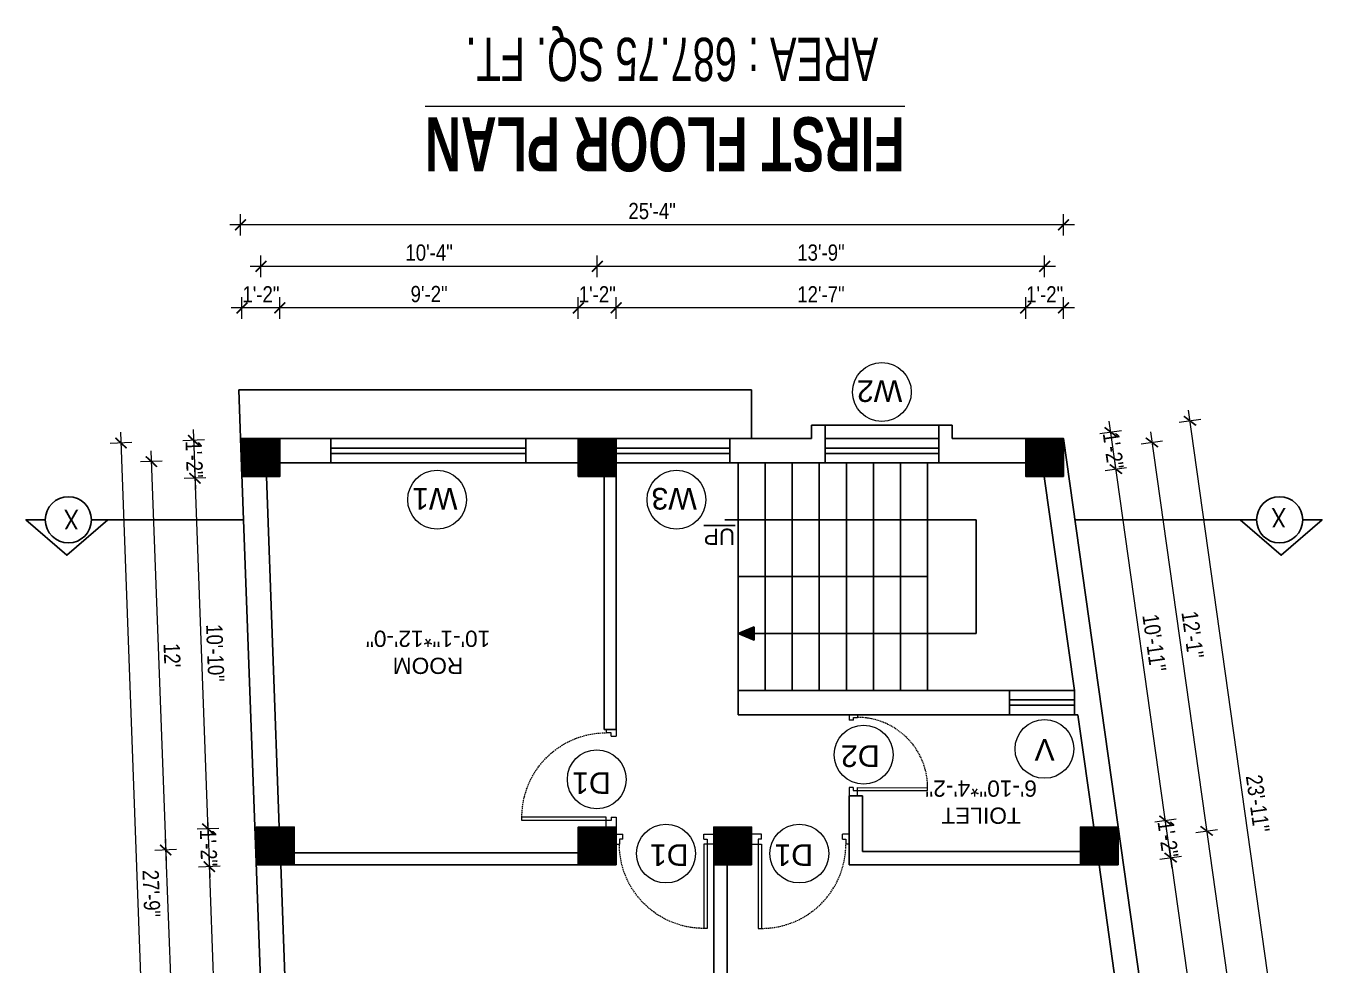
# Model space of a CAD drawing. Header units: inches. Extents: x -5142662 to -4941318, y -3361958 to -3160563.
# Drawn here: x -5005495.3 to -5005016.6, y -3261206.8 to -3260859.8 of the extents above; entities that cross this region are included whole.
import ezdxf

# ---------------------------------------------------------------- set-up
doc = ezdxf.new("R2010")
doc.units = ezdxf.units.IN
doc.header["$LTSCALE"] = 2
doc.header["$MEASUREMENT"] = 0
doc.header["$PDMODE"] = 34
doc.linetypes.add('HIDDEN', pattern=[0.375, 0.25, -0.125])
doc.layers.get('0').update_dxf_attribs({"linetype": 'CONTINUOUS'})
doc.layers.get('DEFPOINTS').update_dxf_attribs({"color": 141, "linetype": 'CONTINUOUS'})
doc.layers.add('A-Hatch', color=7, linetype='CONTINUOUS')
for name, color, linetype, lineweight in [('Annotate-Lite.w', 177, 'CONTINUOUS', 9), ('DIM 1-100', 4, 'CONTINUOUS', 13), ('Door-Window.w', 4, 'CONTINUOUS', 15), ('TEXT', 181, 'CONTINUOUS', 25), ('Text-100.w', 254, 'CONTINUOUS', 9)]:
    doc.layers.add(name, color=color, linetype=linetype, lineweight=lineweight)
doc.styles.add('ARAIL', font='ARIALN.TTF')
doc.styles.add('Arial', font='arial.ttf', dxfattribs={"width": 0.8, "height": 12})
doc.styles.add('arial.', font='arial.ttf')
doc.styles.add('gaurav', font='arial.ttf')
doc.styles.get("Standard").update_dxf_attribs({"font": 'ARIALN.TTF'})
doc.dimstyles.new('1 by 96', dxfattribs={"dimtxt": 6, "dimasz": 4, "dimexe": 4, "dimexo": 4, "dimgap": 2, "dimtad": 1, "dimdec": 0, "dimzin": 0, "dimdsep": 46, "dimlunit": 4, "dimtxsty": 'Standard', "dimblk": 'ARCHTICK', "dimcen": 0, "dimdle": 4, "dimadec": 0, "dimazin": 0, "dimtfac": 1, "dimtdec": 0, "dimtix": 1, "dimtofl": 0, "dimtmove": 1, "dimatfit": 3, "dimldrblk": 'ARCHTICK', "dimfxl": 4, "dimfxlon": 1, "dimtolj": 1, "dimtzin": 0, "dimlwd": -1, "dimlwe": -1, "dimarcsym": 0})

# ---------------------------------------------------------------- blocks, each defined once
blk = doc.blocks.new('3-0')
at = {"ltscale": 3}
for p, q in [((11063.05, 10097.68), (11065.97, 10099.9)), ((11065.25, 10097.81), (11066.71, 10098.92)), ((11065.97, 10099.9), (11066.71, 10098.92)), ((11063.05, 10097.68), (11064.53, 10095.73)), ((11065.99, 10096.84), (11064.53, 10095.73)), ((11065.99, 10096.84), (11065.25, 10097.81)), ((11085.5, 10074.13), (11110.32, 10092.96)), ((11086.24, 10073.15), (11111.05, 10091.97)), ((11111.05, 10091.97), (11110.32, 10092.96)), ((11084.04, 10073.02), (11082.57, 10071.91)), ((11082.57, 10071.91), (11084.79, 10068.98)), ((11084.04, 10073.02), (11084.78, 10072.04)), ((11084.78, 10072.04), (11086.24, 10073.15)), ((11084.79, 10068.98), (11087.72, 10071.2)), ((11086.24, 10073.15), (11085.5, 10074.13)), ((11087.72, 10071.2), (11086.24, 10073.15))]:
    blk.add_line(p, q, dxfattribs=at)
at = {"layer": 'Door-Window.w', "color": 9, "linetype": 'HIDDEN', "lineweight": 18}
blk.add_arc((11085.5, 10074.13), 31.16, 37.1906, 127.1465, dxfattribs=at)
blk = doc.blocks.new('_ArchTick')
at = {"color": 0, "linetype": 'ByBlock', "const_width": 0.15}
blk.add_lwpolyline([(-0.5, -0.5), (0.5, 0.5)], dxfattribs=at)
blk = doc.blocks.new('*D1253')
at = {"layer": 'DEFPOINTS', "color": 0, "ltscale": 0.5, "transparency": 16777216}
for p in [(-5005126.03, -3260964), (-5005126.03, -3261012.29), (-5005112.03, -3261012.29)]:
    blk.add_point(p, dxfattribs=at)
at = {"layer": 'DIM 1-100', "color": 0, "ltscale": 0.5, "transparency": 16777216}
for p, q in [((-5005108.03, -3260964), (-5005130.03, -3260964)), ((-5005126.03, -3260968), (-5005126.03, -3260960)), ((-5005112.03, -3260968), (-5005112.03, -3260960))]:
    blk.add_line(p, q, dxfattribs=at)
at = {"layer": 'DIM 1-100', "color": 0, "ltscale": 0.5, "transparency": 16777216, "xscale": 4, "yscale": 4, "zscale": 4, "rotation": 180}
blk.add_blockref('_ArchTick', (-5005126.03, -3260964), dxfattribs=at)
at = {"layer": 'DIM 1-100', "color": 0, "ltscale": 0.5, "transparency": 16777216, "xscale": 4, "yscale": 4, "zscale": 4}
blk.add_blockref('_ArchTick', (-5005112.03, -3260964), dxfattribs=at)
at = {"layer": 'DIM 1-100', "color": 0, "ltscale": 0.5, "transparency": 16777216, "insert": (-5005119.03, -3260958.99), "char_height": 6, "attachment_point": 5}
blk.add_mtext('\\A1;1\'-2"', dxfattribs=at)
blk = doc.blocks.new('*D1254')
at = {"layer": 'DEFPOINTS', "color": 0, "ltscale": 0.5, "transparency": 16777216}
for p in [(-5005277.27, -3260964), (-5005277.27, -3261012.29), (-5005126.03, -3261012.29)]:
    blk.add_point(p, dxfattribs=at)
at = {"layer": 'DIM 1-100', "color": 0, "ltscale": 0.5, "transparency": 16777216}
for p, q in [((-5005122.03, -3260964), (-5005281.27, -3260964)), ((-5005277.27, -3260968), (-5005277.27, -3260960)), ((-5005126.03, -3260968), (-5005126.03, -3260960))]:
    blk.add_line(p, q, dxfattribs=at)
at = {"layer": 'DIM 1-100', "color": 0, "ltscale": 0.5, "transparency": 16777216, "xscale": 4, "yscale": 4, "zscale": 4, "rotation": 180}
blk.add_blockref('_ArchTick', (-5005277.27, -3260964), dxfattribs=at)
at = {"layer": 'DIM 1-100', "color": 0, "ltscale": 0.5, "transparency": 16777216, "xscale": 4, "yscale": 4, "zscale": 4}
blk.add_blockref('_ArchTick', (-5005126.03, -3260964), dxfattribs=at)
at = {"layer": 'DIM 1-100', "color": 0, "ltscale": 0.5, "transparency": 16777216, "insert": (-5005201.65, -3260958.99), "char_height": 6, "attachment_point": 5}
blk.add_mtext('\\A1;12\'-7"', dxfattribs=at)
blk = doc.blocks.new('*D1255')
at = {"layer": 'DEFPOINTS', "color": 0, "ltscale": 0.5, "transparency": 16777216}
for p in [(-5005291.27, -3260964), (-5005291.27, -3261012.29), (-5005277.27, -3261012.29)]:
    blk.add_point(p, dxfattribs=at)
at = {"layer": 'DIM 1-100', "color": 0, "ltscale": 0.5, "transparency": 16777216}
for p, q in [((-5005273.27, -3260964), (-5005295.27, -3260964)), ((-5005291.27, -3260968), (-5005291.27, -3260960)), ((-5005277.27, -3260968), (-5005277.27, -3260960))]:
    blk.add_line(p, q, dxfattribs=at)
at = {"layer": 'DIM 1-100', "color": 0, "ltscale": 0.5, "transparency": 16777216, "xscale": 4, "yscale": 4, "zscale": 4, "rotation": 180}
blk.add_blockref('_ArchTick', (-5005291.27, -3260964), dxfattribs=at)
at = {"layer": 'DIM 1-100', "color": 0, "ltscale": 0.5, "transparency": 16777216, "xscale": 4, "yscale": 4, "zscale": 4}
blk.add_blockref('_ArchTick', (-5005277.27, -3260964), dxfattribs=at)
at = {"layer": 'DIM 1-100', "color": 0, "ltscale": 0.5, "transparency": 16777216, "insert": (-5005284.27, -3260958.99), "char_height": 6, "attachment_point": 5}
blk.add_mtext('\\A1;1\'-2"', dxfattribs=at)
blk = doc.blocks.new('*D1256')
at = {"layer": 'DEFPOINTS', "color": 0, "ltscale": 0.5, "transparency": 16777216}
for p in [(-5005401.5, -3260964), (-5005401.5, -3261012.29), (-5005291.27, -3261012.29)]:
    blk.add_point(p, dxfattribs=at)
at = {"layer": 'DIM 1-100', "color": 0, "ltscale": 0.5, "transparency": 16777216}
for p, q in [((-5005287.27, -3260964), (-5005405.5, -3260964)), ((-5005401.5, -3260968), (-5005401.5, -3260960)), ((-5005291.27, -3260968), (-5005291.27, -3260960))]:
    blk.add_line(p, q, dxfattribs=at)
at = {"layer": 'DIM 1-100', "color": 0, "ltscale": 0.5, "transparency": 16777216, "xscale": 4, "yscale": 4, "zscale": 4, "rotation": 180}
blk.add_blockref('_ArchTick', (-5005401.5, -3260964), dxfattribs=at)
at = {"layer": 'DIM 1-100', "color": 0, "ltscale": 0.5, "transparency": 16777216, "xscale": 4, "yscale": 4, "zscale": 4}
blk.add_blockref('_ArchTick', (-5005291.27, -3260964), dxfattribs=at)
at = {"layer": 'DIM 1-100', "color": 0, "ltscale": 0.5, "transparency": 16777216, "insert": (-5005346.38, -3260958.93), "char_height": 6, "attachment_point": 5}
blk.add_mtext('\\A1;9\'-2"', dxfattribs=at)
blk = doc.blocks.new('*D1257')
at = {"layer": 'DEFPOINTS', "color": 0, "ltscale": 0.5, "transparency": 16777216}
for p in [(-5005415.5, -3260964), (-5005415.5, -3261012.29), (-5005401.5, -3261012.29)]:
    blk.add_point(p, dxfattribs=at)
at = {"layer": 'DIM 1-100', "color": 0, "ltscale": 0.5, "transparency": 16777216}
for p, q in [((-5005397.5, -3260964), (-5005419.5, -3260964)), ((-5005415.5, -3260968), (-5005415.5, -3260960)), ((-5005401.5, -3260968), (-5005401.5, -3260960))]:
    blk.add_line(p, q, dxfattribs=at)
at = {"layer": 'DIM 1-100', "color": 0, "ltscale": 0.5, "transparency": 16777216, "xscale": 4, "yscale": 4, "zscale": 4, "rotation": 180}
blk.add_blockref('_ArchTick', (-5005415.5, -3260964), dxfattribs=at)
at = {"layer": 'DIM 1-100', "color": 0, "ltscale": 0.5, "transparency": 16777216, "xscale": 4, "yscale": 4, "zscale": 4}
blk.add_blockref('_ArchTick', (-5005401.5, -3260964), dxfattribs=at)
at = {"layer": 'DIM 1-100', "color": 0, "ltscale": 0.5, "transparency": 16777216, "insert": (-5005408.5, -3260958.99), "char_height": 6, "attachment_point": 5}
blk.add_mtext('\\A1;1\'-2"', dxfattribs=at)
blk = doc.blocks.new('*D1258')
at = {"layer": 'DEFPOINTS', "color": 0, "ltscale": 0.5, "transparency": 16777216}
for p in [(-5005091.82, -3261169.79), (-5005056.56, -3261280.08), (-5005073.96, -3261282.53)]:
    blk.add_point(p, dxfattribs=at)
at = {"layer": 'DIM 1-100', "color": 0, "ltscale": 0.5, "transparency": 16777216}
for p, q in [((-5005073.04, -3261163.11), (-5005056.01, -3261284.04)), ((-5005076.45, -3261167.63), (-5005068.52, -3261166.51)), ((-5005060.52, -3261280.64), (-5005052.6, -3261279.52))]:
    blk.add_line(p, q, dxfattribs=at)
at = {"layer": 'DIM 1-100', "color": 0, "ltscale": 0.5, "transparency": 16777216, "xscale": 4, "yscale": 4, "zscale": 4}
for p, rotation in [((-5005072.49, -3261167.07), 98.01894556998919), ((-5005056.56, -3261280.08), 278.0189455699892)]:
    blk.add_blockref('_ArchTick', p, dxfattribs=dict(at, rotation=rotation))
at = {"layer": 'DIM 1-100', "color": 0, "ltscale": 0.5, "transparency": 16777216, "insert": (-5005059.51, -3261222.87), "char_height": 6, "attachment_point": 5, "rotation": 278.0189}
blk.add_mtext('\\A1;9\'-6"', dxfattribs=at)
blk = doc.blocks.new('*D1260')
at = {"layer": 'DEFPOINTS', "color": 0, "ltscale": 0.5, "transparency": 16777216}
for p in [(-5005074.42, -3261153.34), (-5005091.82, -3261155.79), (-5005091.82, -3261169.79)]:
    blk.add_point(p, dxfattribs=at)
at = {"layer": 'DIM 1-100', "color": 0, "ltscale": 0.5, "transparency": 16777216}
for p, q in [((-5005071.93, -3261171.03), (-5005074.98, -3261149.38)), ((-5005078.38, -3261153.9), (-5005070.46, -3261152.78)), ((-5005076.45, -3261167.63), (-5005068.52, -3261166.51))]:
    blk.add_line(p, q, dxfattribs=at)
at = {"layer": 'DIM 1-100', "color": 0, "ltscale": 0.5, "transparency": 16777216, "xscale": 4, "yscale": 4, "zscale": 4}
for p, rotation in [((-5005074.42, -3261153.34), 98.01894556998919), ((-5005072.49, -3261167.07), 278.0189455699892)]:
    blk.add_blockref('_ArchTick', p, dxfattribs=dict(at, rotation=rotation))
at = {"layer": 'DIM 1-100', "color": 0, "ltscale": 0.5, "transparency": 16777216, "insert": (-5005073.45, -3261160.2), "char_height": 6, "attachment_point": 5, "rotation": 278.0189}
blk.add_mtext('\\A1;1\'-2"', dxfattribs=at)
blk = doc.blocks.new('*D1261')
at = {"layer": 'DEFPOINTS', "color": 0, "ltscale": 0.5, "transparency": 16777216}
for p in [(-5005112.03, -3261026.29), (-5005092.7, -3261023.57), (-5005091.82, -3261155.79)]:
    blk.add_point(p, dxfattribs=at)
at = {"layer": 'DIM 1-100', "color": 0, "ltscale": 0.5, "transparency": 16777216}
for p, q in [((-5005073.86, -3261157.3), (-5005093.26, -3261019.61)), ((-5005096.66, -3261024.13), (-5005088.74, -3261023.01)), ((-5005078.38, -3261153.9), (-5005070.46, -3261152.78))]:
    blk.add_line(p, q, dxfattribs=at)
at = {"layer": 'DIM 1-100', "color": 0, "ltscale": 0.5, "transparency": 16777216, "xscale": 4, "yscale": 4, "zscale": 4}
for p, rotation in [((-5005092.7, -3261023.57), 98.01894556998919), ((-5005074.42, -3261153.34), 278.0189455699892)]:
    blk.add_blockref('_ArchTick', p, dxfattribs=dict(at, rotation=rotation))
at = {"layer": 'DIM 1-100', "color": 0, "ltscale": 0.5, "transparency": 16777216, "insert": (-5005078.55, -3261087.75), "char_height": 6, "attachment_point": 5, "rotation": 278.0189}
blk.add_mtext('\\A1;10\'-11"', dxfattribs=at)
blk = doc.blocks.new('*D1262')
at = {"layer": 'DEFPOINTS', "color": 0, "ltscale": 0.5, "transparency": 16777216}
for p in [(-5005094.64, -3261009.84), (-5005112.03, -3261012.29), (-5005112.03, -3261026.29)]:
    blk.add_point(p, dxfattribs=at)
at = {"layer": 'DIM 1-100', "color": 0, "ltscale": 0.5, "transparency": 16777216}
for p, q in [((-5005092.14, -3261027.53), (-5005095.19, -3261005.88)), ((-5005098.6, -3261010.4), (-5005090.67, -3261009.28)), ((-5005096.66, -3261024.13), (-5005088.74, -3261023.01))]:
    blk.add_line(p, q, dxfattribs=at)
at = {"layer": 'DIM 1-100', "color": 0, "ltscale": 0.5, "transparency": 16777216, "xscale": 4, "yscale": 4, "zscale": 4}
for p, rotation in [((-5005094.64, -3261009.84), 98.01894556998919), ((-5005092.7, -3261023.57), 278.0189455699892)]:
    blk.add_blockref('_ArchTick', p, dxfattribs=dict(at, rotation=rotation))
at = {"layer": 'DIM 1-100', "color": 0, "ltscale": 0.5, "transparency": 16777216, "insert": (-5005093.67, -3261016.7), "char_height": 6, "attachment_point": 5, "rotation": 278.0189}
blk.add_mtext('\\A1;1\'-2"', dxfattribs=at)
blk = doc.blocks.new('*D1263')
at = {"layer": 'DEFPOINTS', "color": 0, "ltscale": 0.5, "transparency": 16777216}
for p in [(-5005119.03, -3261019.29), (-5005059.19, -3261157.21), (-5005098.82, -3261162.79)]:
    blk.add_point(p, dxfattribs=at)
at = {"layer": 'DIM 1-100', "color": 0, "ltscale": 0.5, "transparency": 16777216}
for p, q in [((-5005079.96, -3261009.75), (-5005058.63, -3261161.17)), ((-5005083.37, -3261014.27), (-5005075.44, -3261013.15)), ((-5005063.15, -3261157.77), (-5005055.23, -3261156.65))]:
    blk.add_line(p, q, dxfattribs=at)
at = {"layer": 'DIM 1-100', "color": 0, "ltscale": 0.5, "transparency": 16777216, "xscale": 4, "yscale": 4, "zscale": 4}
for p, rotation in [((-5005079.41, -3261013.71), 98.018945518764), ((-5005059.19, -3261157.21), 278.018945518764)]:
    blk.add_blockref('_ArchTick', p, dxfattribs=dict(at, rotation=rotation))
at = {"layer": 'DIM 1-100', "color": 0, "ltscale": 0.5, "transparency": 16777216, "insert": (-5005064.33, -3261084.76), "char_height": 6, "attachment_point": 5, "rotation": 278.0189}
blk.add_mtext('\\A1;12\'-1"', dxfattribs=at)
blk = doc.blocks.new('*D1264')
at = {"layer": 'DEFPOINTS', "color": 0, "ltscale": 0.5, "transparency": 16777216}
for p in [(-5005098.82, -3261162.79), (-5005041.33, -3261283.95), (-5005080.96, -3261289.53)]:
    blk.add_point(p, dxfattribs=at)
at = {"layer": 'DIM 1-100', "color": 0, "ltscale": 0.5, "transparency": 16777216}
for p, q in [((-5005059.75, -3261153.25), (-5005040.78, -3261287.91)), ((-5005063.15, -3261157.77), (-5005055.23, -3261156.65)), ((-5005045.3, -3261284.51), (-5005037.37, -3261283.39))]:
    blk.add_line(p, q, dxfattribs=at)
at = {"layer": 'DIM 1-100', "color": 0, "ltscale": 0.5, "transparency": 16777216, "xscale": 4, "yscale": 4, "zscale": 4}
for p, rotation in [((-5005059.19, -3261157.21), 98.01894556998919), ((-5005041.33, -3261283.95), 278.0189455699892)]:
    blk.add_blockref('_ArchTick', p, dxfattribs=dict(at, rotation=rotation))
at = {"layer": 'DIM 1-100', "color": 0, "ltscale": 0.5, "transparency": 16777216, "insert": (-5005045.25, -3261219.87), "char_height": 6, "attachment_point": 5, "rotation": 278.0189}
blk.add_mtext('\\A1;10\'-8"', dxfattribs=at)
blk = doc.blocks.new('*D1265')
at = {"layer": 'DEFPOINTS', "color": 0, "ltscale": 0.5, "transparency": 16777216}
for p in [(-5005065.36, -3261005.72), (-5005112.03, -3261012.29), (-5005071.99, -3261296.53)]:
    blk.add_point(p, dxfattribs=at)
at = {"layer": 'DIM 1-100', "color": 0, "ltscale": 0.5, "transparency": 16777216}
for p, q in [((-5005024.76, -3261293.92), (-5005065.92, -3261001.75)), ((-5005069.32, -3261006.27), (-5005061.4, -3261005.16)), ((-5005029.28, -3261290.52), (-5005021.36, -3261289.4))]:
    blk.add_line(p, q, dxfattribs=at)
at = {"layer": 'DIM 1-100', "color": 0, "ltscale": 0.5, "transparency": 16777216, "xscale": 4, "yscale": 4, "zscale": 4}
for p, rotation in [((-5005065.36, -3261005.72), 98.01894551889023), ((-5005025.32, -3261289.96), 278.0189455188902)]:
    blk.add_blockref('_ArchTick', p, dxfattribs=dict(at, rotation=rotation))
at = {"layer": 'DIM 1-100', "color": 0, "ltscale": 0.5, "transparency": 16777216, "insert": (-5005040.33, -3261147.13), "char_height": 6, "attachment_point": 5, "rotation": 278.0189}
blk.add_mtext('\\A1;23\'-11"', dxfattribs=at)
blk = doc.blocks.new('*D1266')
at = {"layer": 'DEFPOINTS', "color": 0, "ltscale": 0.5, "transparency": 16777216}
for p in [(-5005284.27, -3260948.66), (-5005284.27, -3261019.29), (-5005119.03, -3261019.29)]:
    blk.add_point(p, dxfattribs=at)
at = {"layer": 'DIM 1-100', "color": 0, "ltscale": 0.5, "transparency": 16777216}
for p, q in [((-5005284.27, -3260952.66), (-5005284.27, -3260944.66)), ((-5005119.03, -3260952.66), (-5005119.03, -3260944.66)), ((-5005115.03, -3260948.66), (-5005288.27, -3260948.66))]:
    blk.add_line(p, q, dxfattribs=at)
at = {"layer": 'DIM 1-100', "color": 0, "ltscale": 0.5, "transparency": 16777216, "xscale": 4, "yscale": 4, "zscale": 4, "rotation": 180}
blk.add_blockref('_ArchTick', (-5005284.27, -3260948.66), dxfattribs=at)
at = {"layer": 'DIM 1-100', "color": 0, "ltscale": 0.5, "transparency": 16777216, "xscale": 4, "yscale": 4, "zscale": 4}
blk.add_blockref('_ArchTick', (-5005119.03, -3260948.66), dxfattribs=at)
at = {"layer": 'DIM 1-100', "color": 0, "ltscale": 0.5, "transparency": 16777216, "insert": (-5005201.65, -3260943.6), "char_height": 6, "attachment_point": 5}
blk.add_mtext('\\A1;13\'-9"', dxfattribs=at)
blk = doc.blocks.new('*D1267')
at = {"layer": 'DEFPOINTS', "color": 0, "ltscale": 0.5, "transparency": 16777216}
for p in [(-5005408.5, -3260948.66), (-5005408.5, -3261019.27), (-5005284.27, -3261019.29)]:
    blk.add_point(p, dxfattribs=at)
at = {"layer": 'DIM 1-100', "color": 0, "ltscale": 0.5, "transparency": 16777216}
for p, q in [((-5005408.5, -3260952.66), (-5005408.5, -3260944.66)), ((-5005284.27, -3260952.66), (-5005284.27, -3260944.66)), ((-5005280.27, -3260948.66), (-5005412.5, -3260948.66))]:
    blk.add_line(p, q, dxfattribs=at)
at = {"layer": 'DIM 1-100', "color": 0, "ltscale": 0.5, "transparency": 16777216, "xscale": 4, "yscale": 4, "zscale": 4, "rotation": 180}
blk.add_blockref('_ArchTick', (-5005408.5, -3260948.66), dxfattribs=at)
at = {"layer": 'DIM 1-100', "color": 0, "ltscale": 0.5, "transparency": 16777216, "xscale": 4, "yscale": 4, "zscale": 4}
blk.add_blockref('_ArchTick', (-5005284.27, -3260948.66), dxfattribs=at)
at = {"layer": 'DIM 1-100', "color": 0, "ltscale": 0.5, "transparency": 16777216, "insert": (-5005346.38, -3260943.6), "char_height": 6, "attachment_point": 5}
blk.add_mtext('\\A1;10\'-4"', dxfattribs=at)
blk = doc.blocks.new('*D1268')
at = {"layer": 'DEFPOINTS', "color": 0, "ltscale": 0.5, "transparency": 16777216}
for p in [(-5005416.01, -3260933.32), (-5005416.01, -3261012.29), (-5005112.03, -3261012.29)]:
    blk.add_point(p, dxfattribs=at)
at = {"layer": 'DIM 1-100', "color": 0, "ltscale": 0.5, "transparency": 16777216}
for p, q in [((-5005416.01, -3260937.32), (-5005416.01, -3260929.32)), ((-5005112.03, -3260937.32), (-5005112.03, -3260929.32)), ((-5005108.03, -3260933.32), (-5005420.01, -3260933.32))]:
    blk.add_line(p, q, dxfattribs=at)
at = {"layer": 'DIM 1-100', "color": 0, "ltscale": 0.5, "transparency": 16777216, "xscale": 4, "yscale": 4, "zscale": 4, "rotation": 180}
blk.add_blockref('_ArchTick', (-5005416.01, -3260933.32), dxfattribs=at)
at = {"layer": 'DIM 1-100', "color": 0, "ltscale": 0.5, "transparency": 16777216, "xscale": 4, "yscale": 4, "zscale": 4}
blk.add_blockref('_ArchTick', (-5005112.03, -3260933.32), dxfattribs=at)
at = {"layer": 'DIM 1-100', "color": 0, "ltscale": 0.5, "transparency": 16777216, "insert": (-5005264.02, -3260928.26), "char_height": 6, "attachment_point": 5}
blk.add_mtext('\\A1;25\'-4"', dxfattribs=at)
blk = doc.blocks.new('*D1269')
at = {"layer": 'DEFPOINTS', "color": 0, "ltscale": 0.5, "transparency": 16777216}
for p in [(-5005416.01, -3261012.29), (-5005415.5, -3261026.29), (-5005432.87, -3261026.93)]:
    blk.add_point(p, dxfattribs=at)
at = {"layer": 'DIM 1-100', "color": 0, "ltscale": 0.5, "transparency": 16777216}
for p, q in [((-5005433.53, -3261008.93), (-5005432.72, -3261030.93)), ((-5005429.38, -3261012.78), (-5005437.38, -3261013.08)), ((-5005428.87, -3261026.78), (-5005436.86, -3261027.08))]:
    blk.add_line(p, q, dxfattribs=at)
at = {"layer": 'DIM 1-100', "color": 0, "ltscale": 0.5, "transparency": 16777216, "xscale": 4, "yscale": 4, "zscale": 4}
for p, rotation in [((-5005433.38, -3261012.93), 92.11435361987117), ((-5005432.87, -3261026.93), 272.1143536198712)]:
    blk.add_blockref('_ArchTick', p, dxfattribs=dict(at, rotation=rotation))
at = {"layer": 'DIM 1-100', "color": 0, "ltscale": 0.5, "transparency": 16777216, "insert": (-5005433.12, -3261019.93), "char_height": 6, "attachment_point": 5, "rotation": 272.1144}
blk.add_mtext('\\A1;1\'-2"', dxfattribs=at)
blk = doc.blocks.new('*D1270')
at = {"layer": 'DEFPOINTS', "color": 0, "ltscale": 0.5, "transparency": 16777216}
for p in [(-5005415.5, -3261026.29), (-5005428.08, -3261156.45), (-5005410.2, -3261155.79)]:
    blk.add_point(p, dxfattribs=at)
at = {"layer": 'DIM 1-100', "color": 0, "ltscale": 0.5, "transparency": 16777216}
for p, q in [((-5005433.01, -3261022.93), (-5005427.94, -3261160.45)), ((-5005428.87, -3261026.78), (-5005436.86, -3261027.08)), ((-5005424.09, -3261156.3), (-5005432.08, -3261156.6))]:
    blk.add_line(p, q, dxfattribs=at)
at = {"layer": 'DIM 1-100', "color": 0, "ltscale": 0.5, "transparency": 16777216, "xscale": 4, "yscale": 4, "zscale": 4}
for p, rotation in [((-5005432.87, -3261026.93), 92.11435360314157), ((-5005428.08, -3261156.45), 272.1143536031416)]:
    blk.add_blockref('_ArchTick', p, dxfattribs=dict(at, rotation=rotation))
at = {"layer": 'DIM 1-100', "color": 0, "ltscale": 0.5, "transparency": 16777216, "insert": (-5005425.41, -3261091.5), "char_height": 6, "attachment_point": 5, "rotation": 272.1144}
blk.add_mtext('\\A1;10\'-10"', dxfattribs=at)
blk = doc.blocks.new('*D1271')
at = {"layer": 'DEFPOINTS', "color": 0, "ltscale": 0.5, "transparency": 16777216}
for p in [(-5005410.2, -3261155.79), (-5005410.2, -3261169.79), (-5005427.57, -3261170.43)]:
    blk.add_point(p, dxfattribs=at)
at = {"layer": 'DIM 1-100', "color": 0, "ltscale": 0.5, "transparency": 16777216}
for p, q in [((-5005428.23, -3261152.45), (-5005427.42, -3261174.43)), ((-5005424.09, -3261156.3), (-5005432.08, -3261156.6)), ((-5005423.57, -3261170.28), (-5005431.56, -3261170.58))]:
    blk.add_line(p, q, dxfattribs=at)
at = {"layer": 'DIM 1-100', "color": 0, "ltscale": 0.5, "transparency": 16777216, "xscale": 4, "yscale": 4, "zscale": 4}
for p, rotation in [((-5005428.08, -3261156.45), 92.11435360314157), ((-5005427.57, -3261170.43), 272.1143536031416)]:
    blk.add_blockref('_ArchTick', p, dxfattribs=dict(at, rotation=rotation))
at = {"layer": 'DIM 1-100', "color": 0, "ltscale": 0.5, "transparency": 16777216, "insert": (-5005427.83, -3261163.44), "char_height": 6, "attachment_point": 5, "rotation": 272.1144}
blk.add_mtext('\\A1;1\'-2"', dxfattribs=at)
blk = doc.blocks.new('*D1272')
at = {"layer": 'DEFPOINTS', "color": 0, "ltscale": 0.5, "transparency": 16777216}
for p in [(-5005410.2, -3261169.79), (-5005421.67, -3261330.14), (-5005403.71, -3261329.47)]:
    blk.add_point(p, dxfattribs=at)
at = {"layer": 'DIM 1-100', "color": 0, "ltscale": 0.5, "transparency": 16777216}
for p, q in [((-5005427.72, -3261166.43), (-5005421.52, -3261334.13)), ((-5005423.57, -3261170.28), (-5005431.56, -3261170.58)), ((-5005417.67, -3261329.99), (-5005425.67, -3261330.28))]:
    blk.add_line(p, q, dxfattribs=at)
at = {"layer": 'DIM 1-100', "color": 0, "ltscale": 0.5, "transparency": 16777216, "xscale": 4, "yscale": 4, "zscale": 4}
for p, rotation in [((-5005427.57, -3261170.43), 92.11435360314157), ((-5005421.67, -3261330.14), 272.1143536031416)]:
    blk.add_blockref('_ArchTick', p, dxfattribs=dict(at, rotation=rotation))
at = {"layer": 'DIM 1-100', "color": 0, "ltscale": 0.5, "transparency": 16777216, "insert": (-5005419.56, -3261250.1), "char_height": 6, "attachment_point": 5, "rotation": 272.1144}
blk.add_mtext('\\A1;13\'-4"', dxfattribs=at)
blk = doc.blocks.new('*D1274')
at = {"layer": 'DEFPOINTS', "color": 0, "ltscale": 0.5, "transparency": 16777216}
for p in [(-5005408.5, -3261019.29), (-5005443.67, -3261164.28), (-5005403.2, -3261162.79)]:
    blk.add_point(p, dxfattribs=at)
at = {"layer": 'DIM 1-100', "color": 0, "ltscale": 0.5, "transparency": 16777216}
for p, q in [((-5005449.11, -3261016.79), (-5005443.52, -3261168.28)), ((-5005444.97, -3261020.64), (-5005452.96, -3261020.93)), ((-5005439.67, -3261164.14), (-5005447.66, -3261164.43))]:
    blk.add_line(p, q, dxfattribs=at)
at = {"layer": 'DIM 1-100', "color": 0, "ltscale": 0.5, "transparency": 16777216, "xscale": 4, "yscale": 4, "zscale": 4}
for p, rotation in [((-5005448.96, -3261020.78), 92.11435361966569), ((-5005443.67, -3261164.28), 272.1143536196657)]:
    blk.add_blockref('_ArchTick', p, dxfattribs=dict(at, rotation=rotation))
at = {"layer": 'DIM 1-100', "color": 0, "ltscale": 0.5, "transparency": 16777216, "insert": (-5005441.31, -3261092.35), "char_height": 6, "attachment_point": 5, "rotation": 272.1144}
blk.add_mtext("\\A1;12'", dxfattribs=at)
blk = doc.blocks.new('*D1275')
at = {"layer": 'DEFPOINTS', "color": 0, "ltscale": 0.5, "transparency": 16777216}
for p in [(-5005403.2, -3261162.79), (-5005396.71, -3261336.47), (-5005437.25, -3261337.97)]:
    blk.add_point(p, dxfattribs=at)
at = {"layer": 'DIM 1-100', "color": 0, "ltscale": 0.5, "transparency": 16777216}
for p, q in [((-5005443.81, -3261160.29), (-5005437.11, -3261341.97)), ((-5005439.67, -3261164.14), (-5005447.66, -3261164.43)), ((-5005433.26, -3261337.82), (-5005441.25, -3261338.12))]:
    blk.add_line(p, q, dxfattribs=at)
at = {"layer": 'DIM 1-100', "color": 0, "ltscale": 0.5, "transparency": 16777216, "xscale": 4, "yscale": 4, "zscale": 4}
for p, rotation in [((-5005443.67, -3261164.28), 92.11435360314157), ((-5005437.25, -3261337.97), 272.1143536031416)]:
    blk.add_blockref('_ArchTick', p, dxfattribs=dict(at, rotation=rotation))
at = {"layer": 'DIM 1-100', "color": 0, "ltscale": 0.5, "transparency": 16777216, "insert": (-5005435.4, -3261250.94), "char_height": 6, "attachment_point": 5, "rotation": 272.1144}
blk.add_mtext('\\A1;14\'-6"', dxfattribs=at)
blk = doc.blocks.new('*D1276')
at = {"layer": 'DEFPOINTS', "color": 0, "ltscale": 0.5, "transparency": 16777216}
for p in [(-5005416.01, -3261012.29), (-5005403.71, -3261345.54), (-5005447.89, -3261347.17)]:
    blk.add_point(p, dxfattribs=at)
at = {"layer": 'DIM 1-100', "color": 0, "ltscale": 0.5, "transparency": 16777216}
for p, q in [((-5005460.34, -3261009.92), (-5005447.74, -3261351.17)), ((-5005456.19, -3261013.77), (-5005464.19, -3261014.07)), ((-5005443.89, -3261347.02), (-5005451.88, -3261347.32))]:
    blk.add_line(p, q, dxfattribs=at)
at = {"layer": 'DIM 1-100', "color": 0, "ltscale": 0.5, "transparency": 16777216, "xscale": 4, "yscale": 4, "zscale": 4}
for p, rotation in [((-5005460.19, -3261013.92), 92.11435361988767), ((-5005447.89, -3261347.17), 272.1143536198877)]:
    blk.add_blockref('_ArchTick', p, dxfattribs=dict(at, rotation=rotation))
at = {"layer": 'DIM 1-100', "color": 0, "ltscale": 0.5, "transparency": 16777216, "insert": (-5005448.98, -3261180.36), "char_height": 6, "attachment_point": 5, "rotation": 272.1144}
blk.add_mtext('\\A1;27\'-9"', dxfattribs=at)

msp = doc.modelspace()

# ---------------------------------------------------------------- hatches: boundary and pattern name
at = {"layer": 'A-Hatch', "ltscale": 0.5}
h = msp.add_hatch(dxfattribs=at)
h.set_pattern_fill('ANSI31', color=256, angle=180)
h.set_pattern_definition([(225, (-10096834.21044, -6519431.74256), (0.0883883476483, -0.0883883476483), [])])
h.paths.add_polyline_path([(-5005415.5, -3261026.27), (-5005401.5, -3261026.27), (-5005401.5, -3261012.27), (-5005415.5, -3261012.27)])
h = msp.add_hatch(dxfattribs=at)
h.set_pattern_fill('ANSI31', color=256, angle=180)
h.set_pattern_definition([(225, (-10096709.98226, -6519431.76162), (0.0883883476483, -0.0883883476483), [])])
h.paths.add_polyline_path([(-5005291.27, -3261026.29), (-5005277.27, -3261026.29), (-5005277.27, -3261012.29), (-5005291.27, -3261012.29)])
h = msp.add_hatch(dxfattribs=at)
h.set_pattern_fill('ANSI31', color=256, angle=180)
h.set_pattern_definition([(225, (-10096544.74656, -6519431.76162), (0.0883883476483, -0.0883883476483), [])])
h.paths.add_polyline_path([(-5005126.03, -3261026.29), (-5005112.03, -3261026.29), (-5005112.03, -3261012.29), (-5005126.03, -3261012.29)])
h = msp.add_hatch(dxfattribs=at)
h.set_pattern_fill('ANSI31', color=256, angle=180)
h.set_pattern_definition([(225, (-10096486.80686, -6519862.52025), (0.0883883476483, -0.0883883476483), [])])
h.paths.add_polyline_path([(-5005226.35, -3261086.8), (-5005226.35, -3261081.78), (-5005232.27, -3261084.29)])
h = msp.add_hatch(dxfattribs=at)
h.set_pattern_fill('ANSI31', color=256, angle=180)
h.set_pattern_definition([(225, (-10096828.91183, -6519575.26162), (0.0883883476483, -0.0883883476483), [])])
h.paths.add_polyline_path([(-5005410.2, -3261169.79), (-5005396.2, -3261169.79), (-5005396.2, -3261155.79), (-5005410.2, -3261155.79)])
h = msp.add_hatch(dxfattribs=at)
h.set_pattern_fill('ANSI31', color=256, angle=180)
h.set_pattern_definition([(225, (-10096709.98226, -6519575.26162), (0.0883883476483, -0.0883883476483), [])])
h.paths.add_polyline_path([(-5005291.27, -3261169.79), (-5005277.27, -3261169.79), (-5005277.27, -3261155.79), (-5005291.27, -3261155.79)])
h = msp.add_hatch(dxfattribs=at)
h.set_pattern_fill('ANSI31', color=256, angle=180)
h.set_pattern_definition([(225, (-10096659.98226, -6519575.26162), (0.0883883476483, -0.0883883476483), [])])
h.paths.add_polyline_path([(-5005241.27, -3261169.79), (-5005227.27, -3261169.79), (-5005227.27, -3261155.79), (-5005241.27, -3261155.79)])
h = msp.add_hatch(dxfattribs=at)
h.set_pattern_fill('ANSI31', color=256, angle=180)
h.set_pattern_definition([(225, (-10096524.53056, -6519575.26162), (0.0883883476483, -0.0883883476483), [])])
h.paths.add_polyline_path([(-5005105.82, -3261169.79), (-5005091.82, -3261169.79), (-5005091.82, -3261155.79), (-5005105.82, -3261155.79)])

# ---------------------------------------------------------------- linework, layer by layer
at = {"ltscale": 0.5}
for p, q in [((-5005416.68, -3260994.29), (-5005227.27, -3260994.29)), ((-5005415.5, -3261026.29), (-5005416.68, -3260994.29)), ((-5005227.27, -3260994.29), (-5005227.27, -3261012.29)), ((-5005200.15, -3261007.29), (-5005205.15, -3261007.29)), ((-5005205.15, -3261007.29), (-5005205.15, -3261012.29)), ((-5005200.15, -3261012.29), (-5005200.15, -3261007.29)), ((-5005200.15, -3261007.29), (-5005158.15, -3261007.29)), ((-5005153.15, -3261007.29), (-5005158.15, -3261007.29)), ((-5005158.15, -3261007.29), (-5005158.15, -3261012.29)), ((-5005153.15, -3261012.29), (-5005153.15, -3261007.29)), ((-5005382.64, -3261012.29), (-5005382.64, -3261021.29)), ((-5005310.64, -3261015.79), (-5005382.64, -3261015.79)), ((-5005310.64, -3261012.29), (-5005310.64, -3261021.29)), ((-5005235.27, -3261015.79), (-5005277.27, -3261015.79)), ((-5005235.27, -3261021.29), (-5005235.27, -3261012.29)), ((-5005200.15, -3261012.29), (-5005200.15, -3261021.29)), ((-5005200.15, -3261015.79), (-5005158.15, -3261015.79)), ((-5005158.15, -3261012.29), (-5005158.15, -3261021.29)), ((-5005153.15, -3261012.29), (-5005126.03, -3261012.29)), ((-5005291.27, -3261021.29), (-5005401.5, -3261021.29)), ((-5005310.64, -3261017.79), (-5005382.64, -3261017.79)), ((-5005126.03, -3261021.29), (-5005277.27, -3261021.29)), ((-5005277.27, -3261021.29), (-5005277.27, -3261119.79)), ((-5005235.27, -3261017.79), (-5005277.24, -3261017.79)), ((-5005232.27, -3261021.29), (-5005232.27, -3261063.29)), ((-5005222.27, -3261021.29), (-5005222.27, -3261063.29)), ((-5005212.27, -3261021.29), (-5005212.27, -3261063.29)), ((-5005202.27, -3261021.29), (-5005202.27, -3261063.29)), ((-5005200.15, -3261017.79), (-5005158.15, -3261017.79)), ((-5005192.27, -3261021.29), (-5005192.27, -3261063.29)), ((-5005182.27, -3261021.29), (-5005182.27, -3261063.29)), ((-5005172.27, -3261021.29), (-5005172.27, -3261063.29)), ((-5005162.27, -3261021.29), (-5005162.27, -3261063.29)), ((-5005406.49, -3261026.27), (-5005401.71, -3261155.79)), ((-5005281.77, -3261026.29), (-5005281.77, -3261119.79)), ((-5005108.02, -3261105.29), (-5005119.15, -3261026.29)), ((-5005237.11, -3261042.29), (-5005144.34, -3261042.29)), ((-5005144.34, -3261042.29), (-5005144.34, -3261084.29)), ((-5005162.27, -3261063.29), (-5005232.27, -3261063.29)), ((-5005232.27, -3261063.29), (-5005232.27, -3261105.29)), ((-5005222.27, -3261063.29), (-5005222.27, -3261105.29)), ((-5005212.27, -3261063.29), (-5005212.27, -3261105.29)), ((-5005202.27, -3261063.29), (-5005202.27, -3261105.29)), ((-5005192.27, -3261063.29), (-5005192.27, -3261105.29)), ((-5005182.27, -3261063.29), (-5005182.27, -3261105.29)), ((-5005172.27, -3261063.29), (-5005172.27, -3261105.29)), ((-5005162.27, -3261063.29), (-5005162.27, -3261105.29)), ((-5005232.27, -3261084.29), (-5005226.35, -3261081.78)), ((-5005226.35, -3261086.8), (-5005226.35, -3261081.78)), ((-5005232.27, -3261084.29), (-5005226.35, -3261086.8)), ((-5005144.34, -3261084.29), (-5005226.35, -3261084.29)), ((-5005108.02, -3261105.29), (-5005232.27, -3261105.29)), ((-5005232.27, -3261114.29), (-5005232.27, -3261105.29)), ((-5005132.02, -3261105.29), (-5005132.02, -3261114.29)), ((-5005108.02, -3261105.29), (-5005108.02, -3261114.29)), ((-5005132.02, -3261108.79), (-5005108.02, -3261108.79)), ((-5005132.02, -3261110.79), (-5005108.02, -3261110.79)), ((-5005106.75, -3261114.29), (-5005232.27, -3261114.29)), ((-5005100.91, -3261155.79), (-5005106.75, -3261114.29)), ((-5005277.27, -3261119.79), (-5005281.77, -3261119.79)), ((-5005191.27, -3261144.29), (-5005191.27, -3261169.79)), ((-5005191.27, -3261144.29), (-5005186.27, -3261144.29)), ((-5005186.27, -3261144.29), (-5005186.27, -3261164.79)), ((-5005105.82, -3261164.79), (-5005186.27, -3261164.79)), ((-5005277.27, -3261169.79), (-5005401.19, -3261169.79)), ((-5005401.19, -3261169.79), (-5005395.3, -3261329.47)), ((-5005291.27, -3261165.29), (-5005396.2, -3261165.29)), ((-5005277.27, -3261165.29), (-5005277.27, -3261169.79)), ((-5005241.27, -3261165.29), (-5005241.27, -3261312.25)), ((-5005236.27, -3261169.79), (-5005236.27, -3261305.47)), ((-5005105.82, -3261169.79), (-5005191.27, -3261169.79)), ((-5005083.05, -3261282.53), (-5005098.93, -3261169.79))]:
    msp.add_line(p, q, dxfattribs=at)
for points in [[(-5005277.27, -3261012.29), (-5005416.01, -3261012.29), (-5005403.71, -3261345.54), (-5005277.27, -3261326.86)], [(-5005205.15, -3261012.29), (-5005277.22, -3261012.29)], [(-5005241.27, -3261321.54), (-5005071.99, -3261296.53), (-5005112.03, -3261012.29), (-5005126.03, -3261012.29)], [(-5005158.15, -3261012.29), (-5005200.15, -3261012.29)]]:
    msp.add_lwpolyline(points, dxfattribs=at)
for points in [[(-5005401.5, -3261026.29), (-5005415.5, -3261026.29), (-5005415.5, -3261012.29), (-5005401.5, -3261012.29)], [(-5005277.27, -3261026.29), (-5005291.27, -3261026.29), (-5005291.27, -3261012.29), (-5005277.27, -3261012.29)], [(-5005112.03, -3261026.29), (-5005126.03, -3261026.29), (-5005126.03, -3261012.29), (-5005112.03, -3261012.29)], [(-5005396.2, -3261169.79), (-5005410.2, -3261169.79), (-5005410.2, -3261155.79), (-5005396.2, -3261155.79)], [(-5005277.27, -3261169.79), (-5005291.27, -3261169.79), (-5005291.27, -3261155.79), (-5005277.27, -3261155.79)], [(-5005227.27, -3261169.79), (-5005241.27, -3261169.79), (-5005241.27, -3261155.79), (-5005227.27, -3261155.79)], [(-5005091.82, -3261169.79), (-5005105.82, -3261169.79), (-5005105.82, -3261155.79), (-5005091.82, -3261155.79)]]:
    msp.add_lwpolyline(points, close=True, dxfattribs=at)
at = {"layer": 'Annotate-Lite.w', "ltscale": 0.005}
for centre in [(-5005179.15, -3260995.09), (-5005343.43, -3261034.86), (-5005255.02, -3261034.86), (-5005119.1, -3261126.93), (-5005185.89, -3261129.05), (-5005284.46, -3261138.17), (-5005258.89, -3261165.59), (-5005209.65, -3261165.59)]:
    msp.add_circle(centre, 10.86, dxfattribs=at)
at = {"layer": 'TEXT'}
for points in [[(-5005488.16, -3261042.29), (-5005495.3, -3261042.29), (-5005480.16, -3261055.38), (-5005465.02, -3261042.29)], [(-5005414.91, -3261042.29), (-5005471.09, -3261042.29)], [(-5005107.81, -3261042.29), (-5005040.77, -3261042.29)], [(-5005023.7, -3261042.29), (-5005016.56, -3261042.29), (-5005031.7, -3261055.38), (-5005046.84, -3261042.29)]]:
    msp.add_lwpolyline(points, dxfattribs=at)
for centre in [(-5005479.62, -3261042.29), (-5005032.23, -3261042.29)]:
    msp.add_circle(centre, 8.53, dxfattribs=at)

# ---------------------------------------------------------------- block references
at = {"layer": 'Door-Window.w', "linetype": 'ByBlock'}
for p, xscale, yscale, zscale, rotation in [((-5017620.83, -3262228.2), 0.833158985154831, 0.8331589852459729, 0.8331589850765497, 322.7330628721138), ((-4990363.54, -3262476.35), -0.9997910039992909, 0.9997910037636757, 0.9997910039624013, 37.19059522637682), ((-5003920.71, -3246244.67), -0.9997910039992908, 0.9997910037636757, 0.9997910039624013, 127.1905952263768), ((-5006547.83, -3246244.67), 0.999791003999291, 0.9997910037636757, 0.9997910039624013, 232.809404773623)]:
    msp.add_blockref('3-0', p, dxfattribs=dict(at, xscale=xscale, yscale=yscale, zscale=zscale, rotation=rotation))

# ---------------------------------------------------------------- texts
at = {"layer": 'Annotate-Lite.w', "ltscale": 0.005, "char_height": 8, "rotation": 180, "style": 'gaurav'}
for s, insert, attachment_point in [('W2', (-5005171.61, -3260998.74), 1), ('W1', (-5005335.89, -3261038.51), 1), ('W3', (-5005247.48, -3261038.51), 1), ('D2', (-5005179.97, -3261133.6), 1), ('V', (-5005115.31, -3261123.28), 7), ('D1', (-5005279.27, -3261135.53), 7), ('D1', (-5005264.81, -3261170.15), 3), ('D1', (-5005204.56, -3261170.15), 1)]:
    msp.add_mtext_dynamic_manual_height_columns(s, width=8, gutter_width=100, heights=[0], dxfattribs=dict(at, insert=insert, attachment_point=attachment_point))
at = {"layer": 'TEXT', "char_height": 7.2, "rotation": 180, "style": 'ARAIL'}
for insert, attachment_point in [((-5005475.79, -3261045.79), 1), ((-5005035.32, -3261045.13), 3)]:
    msp.add_mtext_dynamic_manual_height_columns('X', width=125.4648, gutter_width=90, heights=[0], dxfattribs=dict(at, insert=insert, attachment_point=attachment_point))
at = {"layer": 'TEXT', "lineweight": -2, "insert": (-5005239.14, -3261048.5), "char_height": 6, "width": 26.6739, "attachment_point": 5, "rotation": 180, "style": 'arial.'}
msp.add_mtext('{\\LUP}', dxfattribs=at)
at = {"layer": 'TEXT', "lineweight": -2, "char_height": 6, "attachment_point": 5, "rotation": 180, "style": 'arial.'}
for s, insert in [('ROOM\\P10\'-1"*12\'-0"', (-5005346.78, -3261091.19)), ('TOILET\\P6\'-10"*4\'-2"', (-5005142.51, -3261146.54))]:
    msp.add_mtext_dynamic_manual_height_columns(s, width=45.7314, gutter_width=30, heights=[0], dxfattribs=dict(at, insert=insert))
at = {"layer": 'Text-100.w', "insert": (-5005256.75, -3260913.57), "char_height": 20, "width": 569.1024, "attachment_point": 2, "rotation": 180, "style": 'Arial'}
msp.add_mtext('\\A1;{\\fArial Narrow|b1|i0|c0|p34;\\L FIRST FLOOR PLAN\\P\\fArial Narrow|b0|i0|c0|p34;\\H0.8x;\\lAREA : 687.75 SQ. FT.\\H1.02306x; }', dxfattribs=at)

# ---------------------------------------------------------------- dimensions: what is measured, and where the dimension line sits
at = {"layer": 'DIM 1-100', "ltscale": 0.5}
for base, p1, p2, angle, picture, middle in [((-5005416.01, -3260933.32), (-5005112.03, -3261012.29), (-5005416.01, -3261012.29), 180, '*D1268', (-5005264.02, -3260928.26)), ((-5005408.5, -3260948.66), (-5005284.27, -3261019.29), (-5005408.5, -3261019.27), 180, '*D1267', (-5005346.38, -3260943.6)), ((-5005284.27, -3260948.66), (-5005119.03, -3261019.29), (-5005284.27, -3261019.29), 180, '*D1266', (-5005201.65, -3260943.6)), ((-5005401.5, -3260964), (-5005291.27, -3261012.29), (-5005401.5, -3261012.29), 180, '*D1256', (-5005346.38, -3260958.93)), ((-5005277.27, -3260964), (-5005126.03, -3261012.29), (-5005277.27, -3261012.29), 180, '*D1254', (-5005201.65, -3260958.99)), ((-5005092.7, -3261023.57), (-5005091.82, -3261155.79), (-5005112.03, -3261026.29), 98.0189, '*D1261', (-5005078.55, -3261087.75)), ((-5005428.08, -3261156.45), (-5005415.5, -3261026.29), (-5005410.2, -3261155.79), 92.1144, '*D1270', (-5005425.41, -3261091.5)), ((-5005041.33, -3261283.95), (-5005098.82, -3261162.79), (-5005080.96, -3261289.53), 98.0189, '*D1264', (-5005045.25, -3261219.87)), ((-5005437.25, -3261337.97), (-5005403.2, -3261162.79), (-5005396.71, -3261336.47), 92.1144, '*D1275', (-5005435.4, -3261250.94)), ((-5005056.56, -3261280.08), (-5005091.82, -3261169.79), (-5005073.96, -3261282.53), 98.0189, '*D1258', (-5005059.51, -3261222.87)), ((-5005421.67, -3261330.14), (-5005410.2, -3261169.79), (-5005403.71, -3261329.47), 92.1144, '*D1272', (-5005419.56, -3261250.1))]:
    dim = msp.add_linear_dim(base=base, p1=p1, p2=p2, angle=angle, dimstyle='1 by 96', dxfattribs=at)
    dim.commit()
    dim.dimension.update_dxf_attribs({"geometry": picture, "text_midpoint": middle})
for base, p1, p2, angle, picture, middle, dimtype in [((-5005415.5, -3260964), (-5005401.5, -3261012.29), (-5005415.5, -3261012.29), 180, '*D1257', (-5005408.5, -3260964), 160), ((-5005291.27, -3260964), (-5005277.27, -3261012.29), (-5005291.27, -3261012.29), 180, '*D1255', (-5005284.27, -3260964), 160), ((-5005126.03, -3260964), (-5005112.03, -3261012.29), (-5005126.03, -3261012.29), 180, '*D1253', (-5005119.03, -3260964), 160), ((-5005094.64, -3261009.84), (-5005112.03, -3261026.29), (-5005112.03, -3261012.29), 98.0189, '*D1262', (-5005098.63, -3261017.4), 160), ((-5005432.87, -3261026.93), (-5005416.01, -3261012.29), (-5005415.5, -3261026.29), 272.1144, '*D1269', (-5005438.13, -3261020.12), 161), ((-5005074.42, -3261153.34), (-5005091.82, -3261169.79), (-5005091.82, -3261155.79), 98.0189, '*D1260', (-5005078.42, -3261160.9), 160), ((-5005427.57, -3261170.43), (-5005410.2, -3261155.79), (-5005410.2, -3261169.79), 92.1144, '*D1271', (-5005432.83, -3261163.63), 160)]:
    dim = msp.add_linear_dim(base=base, p1=p1, p2=p2, angle=angle, dimstyle='1 by 96', dxfattribs=at)
    dim.commit()
    dim.dimension.update_dxf_attribs({"geometry": picture, "text_midpoint": middle, "dimtype": dimtype})
for p1, p2, distance, picture, middle in [((-5005071.99, -3261296.53), (-5005112.03, -3261012.29), -47.13, '*D1265', (-5005040.33, -3261147.13)), ((-5005416.01, -3261012.29), (-5005403.71, -3261345.54), -44.21, '*D1276', (-5005448.98, -3261180.36)), ((-5005119.03, -3261019.29), (-5005098.82, -3261162.79), 40.02, '*D1263', (-5005064.33, -3261084.76)), ((-5005408.5, -3261019.29), (-5005403.2, -3261162.79), -40.5, '*D1274', (-5005441.31, -3261092.35))]:
    dim = msp.add_aligned_dim(p1=p1, p2=p2, distance=distance, dimstyle='1 by 96', dxfattribs=at)
    dim.commit()
    dim.dimension.update_dxf_attribs({"geometry": picture, "text_midpoint": middle})

doc.saveas('drawing.dxf')
